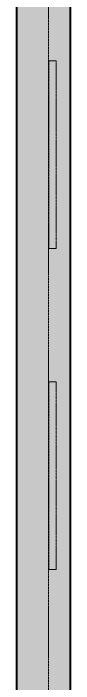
# Model space of a CAD drawing. Header units: millimetres. Extents: x -11886 to 71589, y -4690 to 48120.
# Drawn here: x 30807 to 31317, y 24206 to 30531 of the extents above; entities that cross this region are included whole.
import ezdxf

# ---------------------------------------------------------------- set-up
doc = ezdxf.new("R2010")
doc.units = ezdxf.units.MM
doc.linetypes.add('ADSK_Линия сетки', pattern=[25, 20, -2.5, 0, -2.5])
doc.linetypes.add('ADSK_Сверху', pattern=[4.5, 3, -1.5])
for name, color, linetype, lineweight in [('Витраж', 7, 'Continuous', 18), ('Оси', 7, 'Continuous', 9), ('Стены наружные', 250, 'Continuous', 18)]:
    doc.layers.add(name, color=color, linetype=linetype, lineweight=lineweight)

# ---------------------------------------------------------------- blocks, each defined once
blk = doc.blocks.new('Прямоугольный импост - 70х20_60мм-1239061-00 План подвала кладочный')
at = {"layer": 'Витраж', "color": 253, "linetype": 'ADSK_Сверху', "true_color": 0xaaaaaa}
for p, q in [((18590.8, 22717.1), (18590.8, 22247.1)), ((18660.8, 22247.1), (18660.8, 22717.1)), ((18590.8, 22247.1), (18660.8, 22247.1))]:
    blk.add_line(p, q, dxfattribs=at)
blk = doc.blocks.new('Прямоугольный импост - 70х20_60мм-1441796-00 План подвала кладочный')
at = {"layer": 'Витраж', "color": 253, "linetype": 'ADSK_Сверху', "true_color": 0xaaaaaa}
for p, q in [((18660.8, 24017.1), (18590.8, 24017.1)), ((18590.8, 24017.1), (18590.8, 23517.1)), ((18660.8, 23517.1), (18660.8, 24017.1))]:
    blk.add_line(p, q, dxfattribs=at)
blk = doc.blocks.new('Прямоугольный импост - 70х20_60мм-1239063-00 План подвала кладочный')
at = {"layer": 'Витраж', "color": 253, "linetype": 'ADSK_Сверху', "true_color": 0xaaaaaa}
for p, q in [((18590.8, 23517.1), (18590.8, 22717.1)), ((18660.8, 22717.1), (18660.8, 23517.1))]:
    blk.add_line(p, q, dxfattribs=at)

msp = doc.modelspace()

# ---------------------------------------------------------------- hatches: boundary and pattern name
at = {"layer": 'Стены наружные', "true_color": 0xc0c0c0}
h = msp.add_hatch(color=9, dxfattribs=at)
h.paths.add_polyline_path([(31317.02, 20934.06), (31317.02, 40597.55), (30807.02, 40597.55), (30807.02, 20934.06)])
h.paths.add_polyline_path([(31244.38, 42002.55), (31317.02, 42002.55), (31317.02, 43525.13), (30807.02, 43525.13), (30807.02, 42002.55)])

# ---------------------------------------------------------------- linework, layer by layer
at = {"layer": 'Оси', "linetype": 'ADSK_Линия сетки'}
msp.add_line((31109.91, -3890.07), (31109.91, 44534.79), dxfattribs=at)
at = {"layer": 'Стены наружные', "lineweight": 40}
for p, q in [((30807.02, 40597.55), (30807.02, 20934.06)), ((31317.02, 20934.06), (31317.02, 36509.09))]:
    msp.add_line(p, q, dxfattribs=at)

# ---------------------------------------------------------------- block references
at = {"layer": 'Витраж', "color": 253, "linetype": 'ADSK_Сверху', "true_color": 0xaaaaaa, "rotation": 180}
for name, p in [('Прямоугольный импост - 70х20_60мм-1239061-00 План подвала кладочный', (49772.85, 52329.94)), ('Прямоугольный импост - 70х20_60мм-1239063-00 План подвала кладочный', (49772.85, 52329.94)), ('Прямоугольный импост - 70х20_60мм-1441796-00 План подвала кладочный', (49772.85, 52329.94)), ('Прямоугольный импост - 70х20_60мм-1239061-00 План подвала кладочный', (49772.85, 49299.97)), ('Прямоугольный импост - 70х20_60мм-1239063-00 План подвала кладочный', (49772.85, 49299.97)), ('Прямоугольный импост - 70х20_60мм-1441796-00 План подвала кладочный', (49772.85, 49299.97))]:
    msp.add_blockref(name, p, dxfattribs=at)

doc.saveas('drawing.dxf')
